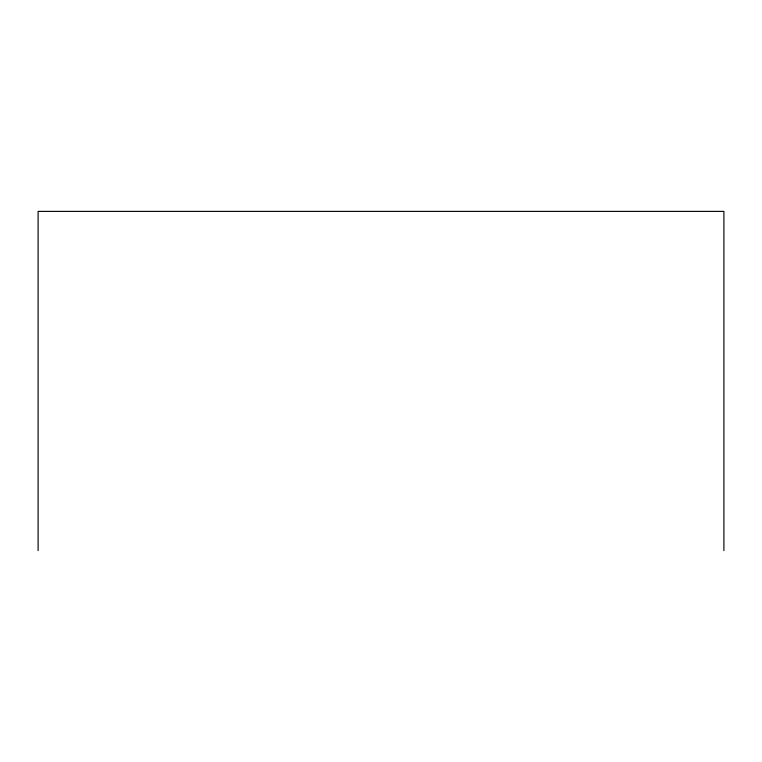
<?xml version="1.0" encoding="UTF-8"?>
<svg xmlns="http://www.w3.org/2000/svg" width="762" height="762" viewBox="0 0 762 762"><rect width="100%" height="100%" fill="white"/><g stroke="black" fill="none" stroke-linecap="round" stroke-linejoin="round"><path stroke-width="1.14" d="M723.9 550.612L723.9 211.388L38.1 211.388L38.1 550.612"/></g></svg>
